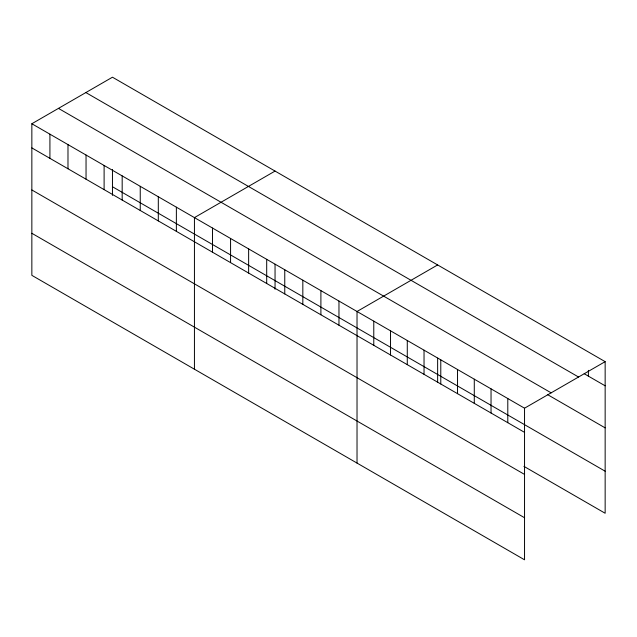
<?xml version="1.0" encoding="UTF-8"?>
<svg xmlns="http://www.w3.org/2000/svg" width="637" height="637" viewBox="0 0 637 637"><rect width="100%" height="100%" fill="white"/><g stroke="black" fill="none" stroke-linecap="round" stroke-linejoin="round"><path stroke-width="0.96" d="M31.85 123.745L524.538 408.198L524.538 559.796L31.85 275.343L31.85 123.745L112.462 77.204L605.15 361.657L605.15 513.255L523.909 466.348M275.049 171.074L194.436 217.615L194.436 369.213M437.635 264.944L357.023 311.485L357.023 463.083M524.538 408.198L605.15 361.657M584.209 373.728L605.15 385.815M85.86 92.564L578.547 377.016M58.453 108.386L551.14 392.838M547.358 394.502L605.15 427.873M112.462 186.745L605.15 471.205M31.85 147.903L524.538 432.356M31.85 189.961L524.538 474.414M31.85 233.285L524.538 517.738M588.397 370.352L588.397 376.149M507.793 398.523L507.793 422.681M491.039 388.857L491.039 413.015M474.286 379.182L474.286 403.34M457.533 369.508L457.533 393.674M440.78 359.841L440.78 384M437.635 358.121L437.635 382.136M424.035 350.167L424.035 374.325M407.282 340.5L407.282 364.659M390.529 330.826L390.529 354.984M373.776 321.152L373.776 345.318M338.964 301.054L338.964 325.212M320.897 290.623L320.897 314.782M302.83 280.192L302.83 304.351M284.763 269.762L284.763 293.92M275.049 264.251L275.049 289.222M266.696 259.331L266.696 283.489M248.637 248.9L248.637 273.066M230.57 238.477L230.57 262.635M212.503 228.046L212.503 252.204M176.369 207.184L176.369 231.342M158.31 196.753L158.31 220.912M140.244 186.322L140.244 210.481M122.177 175.892L122.177 200.05M112.462 169.418L112.462 195.352M104.11 165.461L104.11 189.627M86.043 155.038L86.043 179.196M67.984 144.607L67.984 168.765M49.917 134.176L49.917 158.334"/></g></svg>
